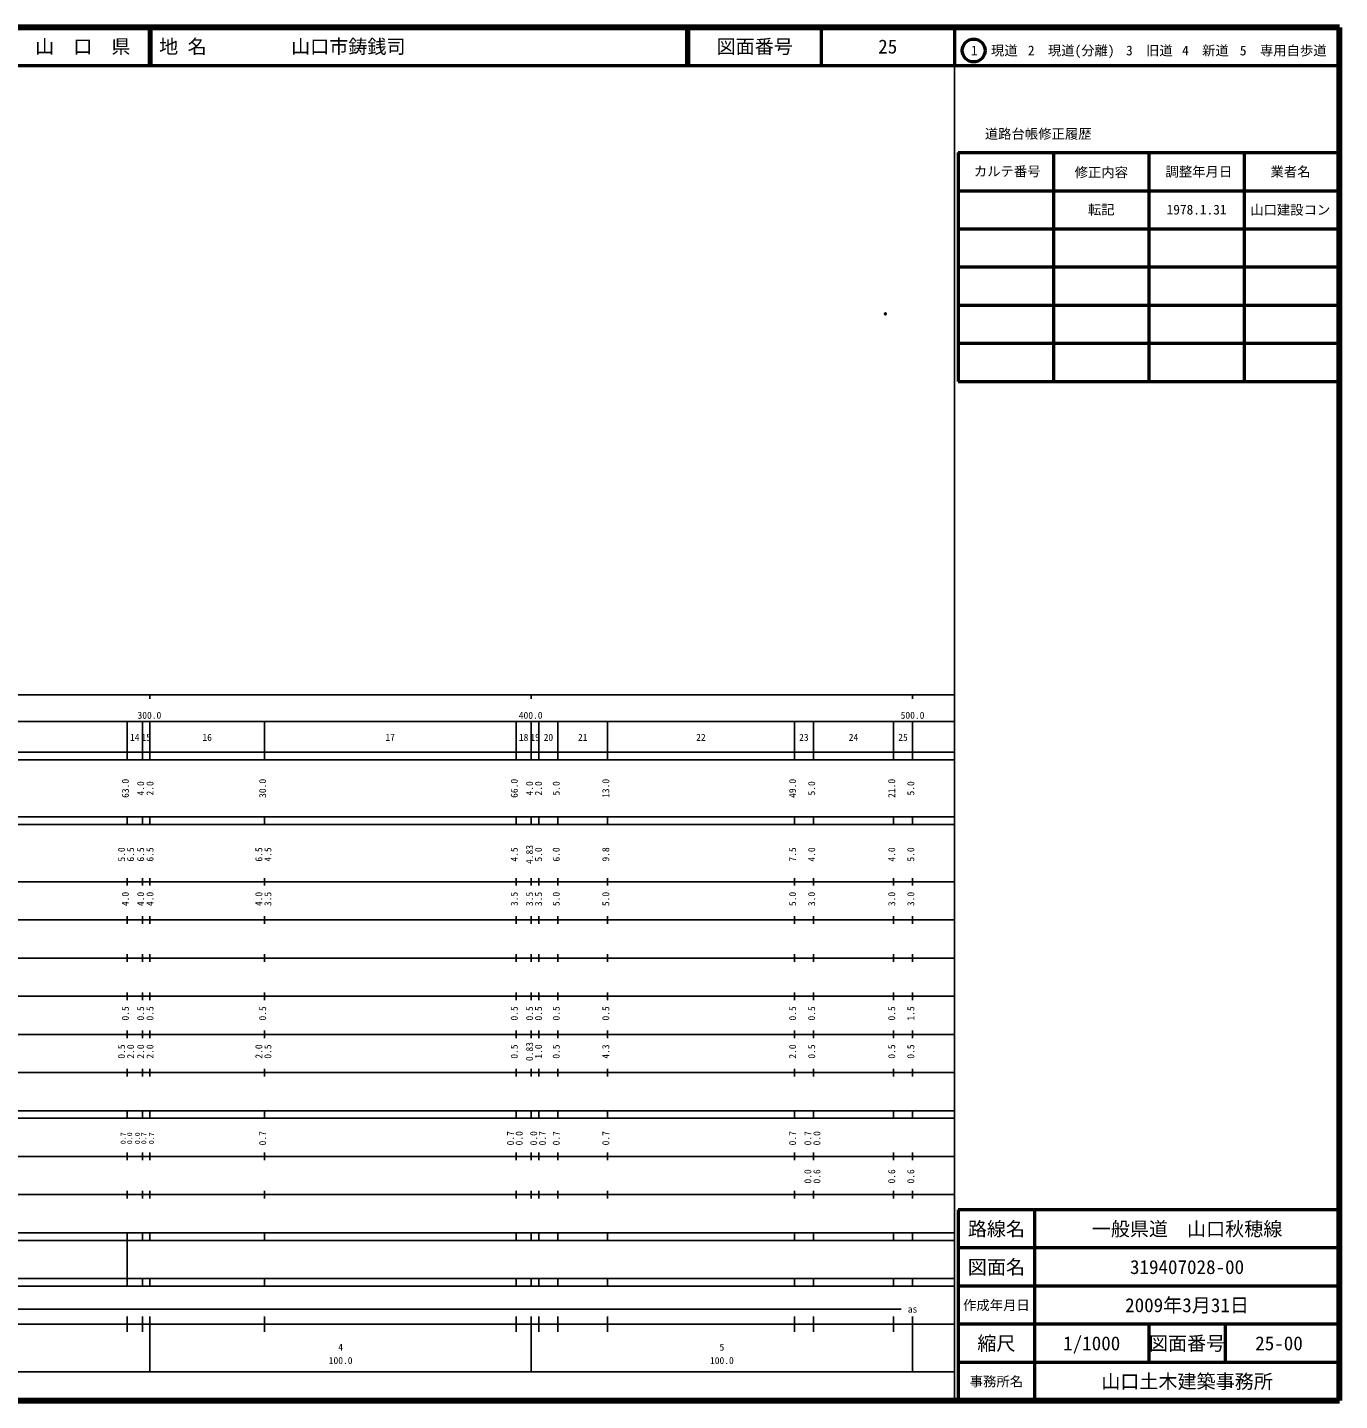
# Model space of a CAD drawing. Units: millimetres on the paper. Extents: x 40 to 680, y 20 to 380.
# Drawn here: x 335.9 to 680, y 20 to 380 of the extents above; entities that cross this region are included whole.
import ezdxf
from ezdxf.enums import TextEntityAlignment as Align

# ---------------------------------------------------------------- set-up
doc = ezdxf.new("R2010")
doc.units = ezdxf.units.MM
doc.header["$PDMODE"] = 32
doc.header["$PDSIZE"] = 0.5
doc.layers.add('M-OTRS', color=6, linetype='Continuous')
doc.layers.add('M-TTL-TXT', color=7, linetype='Continuous')
for name, color, linetype, lineweight in [('M-TTL', 2, 'Continuous', 140), ('M-TTL-BAND', 7, 'Continuous', 25), ('M-TTL-FRAM', 2, 'Continuous', 50), ('M-TTL-LINE', 7, 'Continuous', 50)]:
    doc.layers.add(name, color=color, linetype=linetype, lineweight=lineweight)
doc.styles.add('ＭＳ ゴシック', font='')
doc.styles.get('ＭＳ ゴシック').set_extended_font_data('MS Gothic')

msp = doc.modelspace()

# ---------------------------------------------------------------- linework, layer by layer
at = {"layer": 'M-OTRS'}
msp.add_point((560.871, 304.947), dxfattribs=at)
at = {"layer": 'M-TTL'}
for p, q in [((680, 380), (40, 380)), ((680, 20), (680, 380)), ((40, 20), (680, 20))]:
    msp.add_line(p, q, dxfattribs=at)
at = {"layer": 'M-TTL-BAND'}
for p, q in [((579, 20), (579, 370)), ((40, 205), (579, 205)), ((368, 205), (368, 204)), ((468, 205), (468, 204)), ((568, 205), (568, 204)), ((68, 198), (579, 198)), ((362, 188), (362, 198)), ((366, 188), (366, 198)), ((368, 188), (368, 198)), ((398, 188), (398, 198)), ((464, 188), (464, 198)), ((468, 188), (468, 198)), ((470, 188), (470, 198)), ((475, 188), (475, 198)), ((488, 188), (488, 198)), ((537, 188), (537, 198)), ((542, 188), (542, 198)), ((563, 188), (563, 198)), ((568, 188), (568, 198)), ((40, 190), (579, 190)), ((40, 188), (579, 188)), ((40, 173), (579, 173)), ((362, 171), (362, 173)), ((366, 171), (366, 173)), ((368, 171), (368, 173)), ((398, 171), (398, 173)), ((464, 171), (464, 173)), ((468, 171), (468, 173)), ((470, 171), (470, 173)), ((475, 171), (475, 173)), ((488, 171), (488, 173)), ((537, 171), (537, 173)), ((542, 171), (542, 173)), ((563, 171), (563, 173)), ((568, 171), (568, 173)), ((40, 171), (579, 171)), ((40, 156), (579, 156)), ((362, 155), (362, 157)), ((366, 155), (366, 157)), ((368, 155), (368, 157)), ((398, 155), (398, 157)), ((464, 155), (464, 157)), ((468, 155), (468, 157)), ((470, 155), (470, 157)), ((475, 155), (475, 157)), ((488, 155), (488, 157)), ((537, 155), (537, 157)), ((542, 155), (542, 157)), ((563, 155), (563, 157)), ((568, 155), (568, 157)), ((46, 146), (579, 146)), ((362, 145), (362, 147)), ((366, 145), (366, 147)), ((368, 145), (368, 147)), ((398, 145), (398, 147)), ((464, 145), (464, 147)), ((468, 145), (468, 147)), ((470, 145), (470, 147)), ((475, 145), (475, 147)), ((488, 145), (488, 147)), ((537, 145), (537, 147)), ((542, 145), (542, 147)), ((563, 145), (563, 147)), ((568, 145), (568, 147)), ((362, 135), (362, 137)), ((366, 135), (366, 137)), ((368, 135), (368, 137)), ((398, 135), (398, 137)), ((464, 135), (464, 137)), ((468, 135), (468, 137)), ((470, 135), (470, 137)), ((475, 135), (475, 137)), ((488, 135), (488, 137)), ((537, 135), (537, 137)), ((542, 135), (542, 137)), ((563, 135), (563, 137)), ((568, 135), (568, 137)), ((52, 136), (579, 136)), ((46, 126), (579, 126)), ((362, 125), (362, 127)), ((366, 125), (366, 127)), ((368, 125), (368, 127)), ((398, 125), (398, 127)), ((464, 125), (464, 127)), ((468, 125), (468, 127)), ((470, 125), (470, 127)), ((475, 125), (475, 127)), ((488, 125), (488, 127)), ((537, 125), (537, 127)), ((542, 125), (542, 127)), ((563, 125), (563, 127)), ((568, 125), (568, 127)), ((52, 116), (579, 116)), ((362, 115), (362, 117)), ((366, 115), (366, 117)), ((368, 115), (368, 117)), ((398, 115), (398, 117)), ((464, 115), (464, 117)), ((468, 115), (468, 117)), ((470, 115), (470, 117)), ((475, 115), (475, 117)), ((488, 115), (488, 117)), ((537, 115), (537, 117)), ((542, 115), (542, 117)), ((563, 115), (563, 117)), ((568, 115), (568, 117)), ((46, 106), (579, 106)), ((362, 105), (362, 107)), ((366, 105), (366, 107)), ((368, 105), (368, 107)), ((398, 105), (398, 107)), ((464, 105), (464, 107)), ((468, 105), (468, 107)), ((470, 105), (470, 107)), ((475, 105), (475, 107)), ((488, 105), (488, 107)), ((537, 105), (537, 107)), ((542, 105), (542, 107)), ((563, 105), (563, 107)), ((568, 105), (568, 107)), ((40, 96), (579, 96)), ((40, 94), (579, 94)), ((362, 94), (362, 96)), ((366, 94), (366, 96)), ((368, 94), (368, 96)), ((398, 94), (398, 96)), ((464, 94), (464, 96)), ((468, 94), (468, 96)), ((470, 94), (470, 96)), ((475, 94), (475, 96)), ((488, 94), (488, 96)), ((537, 94), (537, 96)), ((542, 94), (542, 96)), ((563, 94), (563, 96)), ((568, 94), (568, 96)), ((49, 84), (579, 84)), ((362, 83), (362, 85)), ((366, 83), (366, 85)), ((368, 83), (368, 85)), ((398, 83), (398, 85)), ((464, 83), (464, 85)), ((468, 83), (468, 85)), ((470, 83), (470, 85)), ((475, 83), (475, 85)), ((488, 83), (488, 85)), ((537, 83), (537, 85)), ((542, 83), (542, 85)), ((563, 83), (563, 85)), ((568, 83), (568, 85)), ((40, 74), (579, 74)), ((362, 73), (362, 75)), ((366, 73), (366, 75)), ((368, 73), (368, 75)), ((398, 73), (398, 75)), ((464, 73), (464, 75)), ((468, 73), (468, 75)), ((470, 73), (470, 75)), ((475, 73), (475, 75)), ((488, 73), (488, 75)), ((537, 73), (537, 75)), ((542, 73), (542, 75)), ((563, 73), (563, 75)), ((568, 73), (568, 75)), ((40, 64), (579, 64)), ((40, 62), (579, 62)), ((362, 62), (362, 64)), ((362, 52), (362, 62)), ((366, 62), (366, 64)), ((368, 62), (368, 64)), ((398, 62), (398, 64)), ((464, 62), (464, 64)), ((468, 62), (468, 64)), ((470, 62), (470, 64)), ((475, 62), (475, 64)), ((488, 62), (488, 64)), ((537, 62), (537, 64)), ((542, 62), (542, 64)), ((563, 62), (563, 64)), ((568, 62), (568, 64)), ((40, 52), (579, 52)), ((362, 50), (362, 52)), ((366, 50), (366, 52)), ((368, 50), (368, 52)), ((398, 50), (398, 52)), ((464, 50), (464, 52)), ((468, 50), (468, 52)), ((470, 50), (470, 52)), ((475, 50), (475, 52)), ((488, 50), (488, 52)), ((537, 50), (537, 52)), ((542, 50), (542, 52)), ((563, 50), (563, 52)), ((568, 50), (568, 52)), ((40, 50), (579, 50)), ((71, 44), (565, 44)), ((40, 40), (579, 40)), ((362, 38), (362, 42)), ((366, 38), (366, 42)), ((368, 27.5), (368, 42)), ((398, 38), (398, 42)), ((464, 38), (464, 42)), ((468, 27.5), (468, 42)), ((470, 38), (470, 42)), ((475, 38), (475, 42)), ((488, 38), (488, 42)), ((537, 38), (537, 42)), ((542, 38), (542, 42)), ((563, 38), (563, 42)), ((568, 27.5), (568, 42)), ((68, 27.5), (579, 27.5))]:
    msp.add_line(p, q, dxfattribs=at)
at = {"layer": 'M-TTL-FRAM'}
for p, q in [((580, 347.197), (580, 287.197)), ((580, 347.197), (680, 347.197)), ((580, 287.197), (680, 287.197)), ((680, 70), (580, 70)), ((580, 70), (580, 20))]:
    msp.add_line(p, q, dxfattribs=at)
at = {"layer": 'M-TTL-LINE'}
for p, q in [((367.75, 380), (367.75, 370)), ((368.25, 380), (368.25, 370)), ((508.747, 380), (508.747, 370)), ((509.247, 380), (509.247, 370)), ((543.997, 380), (543.997, 370)), ((579, 380), (579, 370)), ((40, 370), (680, 370)), ((605, 347.197), (605, 287.197)), ((630, 347.197), (630, 287.197)), ((655, 347.197), (655, 287.197)), ((580, 337.197), (680, 337.197)), ((580, 327.197), (680, 327.197)), ((580, 317.197), (680, 317.197)), ((580, 307.197), (680, 307.197)), ((580, 297.197), (680, 297.197)), ((600, 70), (600, 20)), ((680, 60), (580, 60)), ((680, 50), (580, 50)), ((680, 40), (580, 40)), ((630, 40), (630, 30)), ((650, 40), (650, 30)), ((680, 30), (580, 30))]:
    msp.add_line(p, q, dxfattribs=at)
msp.add_circle((584.031, 373.958), 3, dxfattribs=at)

# ---------------------------------------------------------------- texts
at = {"layer": 'M-TTL-BAND', "style": 'ＭＳ ゴシック'}
for s, p in [('300.0', (367.844, 198.195)), ('400.0', (467.844, 198.195)), ('500.0', (568, 198.195)), ('14', (364, 192.405)), ('15', (367, 192.405)), ('16', (383, 192.405)), ('17', (431, 192.405)), ('18', (466, 192.405)), ('19', (469, 192.405)), ('20', (472.5, 192.405)), ('21', (481.5, 192.405)), ('22', (512.5, 192.405)), ('23', (539.5, 192.405)), ('24', (552.5, 192.405)), ('25', (565.5, 192.405)), ('as', (568, 42.5)), ('4', (418, 32.523)), ('5', (518, 32.523)), ('100.0', (418, 29.033)), ('100.0', (518, 29.033))]:
    msp.add_text(s, height=1.833, dxfattribs=at).set_placement(p, align=Align.BOTTOM_CENTER)
for s, p in [('63.0', (363, 180.5)), ('4.0', (367, 180.5)), ('2.0', (369.458, 180.5)), ('30.0', (399, 180.5)), ('66.0', (465, 180.5)), ('4.0', (469, 180.5)), ('2.0', (471.348, 180.5)), ('5.0', (476, 180.5)), ('13.0', (489, 180.5)), ('49.0', (538, 180.5)), ('5.0', (543, 180.5)), ('21.0', (564, 180.5)), ('5.0', (569, 180.5)), ('5.0', (362, 163.174)), ('6.5', (364.37, 163.174)), ('6.5', (367, 163.174)), ('6.5', (369.458, 163.174)), ('6.5', (398, 163.174)), ('4.5', (400.37, 163.174)), ('4.5', (465, 163.174)), ('4.83', (469, 163.174)), ('5.0', (471.348, 163.174)), ('6.0', (476, 163.174)), ('9.8', (489, 163.174)), ('7.5', (538, 163.174)), ('4.0', (543, 163.174)), ('4.0', (564, 163.174)), ('5.0', (569, 163.174)), ('4.0', (363, 151.5)), ('4.0', (367, 151.5)), ('4.0', (369.458, 151.5)), ('4.0', (398, 151.5)), ('3.5', (400.37, 151.5)), ('3.5', (465, 151.5)), ('3.5', (469, 151.5)), ('3.5', (471.348, 151.5)), ('5.0', (476, 151.5)), ('5.0', (489, 151.5)), ('5.0', (538, 151.5)), ('3.0', (543, 151.5)), ('3.0', (564, 151.5)), ('3.0', (569, 151.5)), ('0.5', (363, 121.5)), ('0.5', (367, 121.5)), ('0.5', (369.458, 121.5)), ('0.5', (399, 121.5)), ('0.5', (465, 121.5)), ('0.5', (469, 121.5)), ('0.5', (471.348, 121.5)), ('0.5', (476, 121.5)), ('0.5', (489, 121.5)), ('0.5', (538, 121.5)), ('0.5', (543, 121.5)), ('0.5', (564, 121.5)), ('1.5', (569, 121.5)), ('0.5', (362, 111.5)), ('2.0', (364.37, 111.5)), ('2.0', (367, 111.5)), ('2.0', (369.458, 111.5)), ('2.0', (398, 111.5)), ('0.5', (400.37, 111.5)), ('0.5', (465, 111.5)), ('0.83', (469, 111.5)), ('1.0', (471.348, 111.5)), ('0.5', (476, 111.5)), ('4.3', (489, 111.5)), ('2.0', (538, 111.5)), ('0.5', (543, 111.5)), ('0.5', (564, 111.5)), ('0.5', (569, 111.5)), ('0.7', (399, 88.764)), ('0.7', (464, 88.764)), ('0.0', (466.276, 88.764)), ('0.0', (470.094, 88.764)), ('0.7', (472.37, 88.764)), ('0.7', (476, 88.764)), ('0.7', (489, 88.764)), ('0.7', (538, 88.764)), ('0.7', (542, 88.764)), ('0.0', (544.37, 88.764)), ('0.0', (542, 78.764)), ('0.6', (544.37, 78.764)), ('0.6', (564, 78.764)), ('0.6', (569, 78.764))]:
    msp.add_text(s, height=1.833, rotation=90, dxfattribs=at).set_placement(p, align=Align.BOTTOM_CENTER)
at = {"layer": 'M-TTL-BAND', "style": 'ＭＳ ゴシック', "width": 1.1}
for s, p in [('0.7', (362, 88.764)), ('0.0', (363.712, 88.764)), ('0.0', (365.739, 88.764)), ('0.7', (367.42, 88.764)), ('0.7', (369.429, 88.764))]:
    msp.add_text(s, height=1.32, rotation=90, dxfattribs=at).set_placement(p, align=Align.BOTTOM_CENTER)
at = {"layer": 'M-TTL-TXT', "style": 'ＭＳ ゴシック'}
for s, height, p in [('山\u3000口\u3000県', 3.666, (350.375, 375)), ('図面番号', 3.666, (526.622, 375)), ('25', 3.666, (561.497, 375)), ('1\u3000現道', 2.566, (589.448, 373.958)), ('2\u3000現道(分離)', 2.566, (609.619, 373.958)), ('3\u3000旧道', 2.566, (630.121, 373.958)), ('4\u3000新道', 2.566, (644.824, 373.958)), ('5\u3000専用自歩道', 2.566, (665.228, 373.958)), ('道路台帳修正履歴', 2.566, (600.968, 352.113)), ('カルテ番号', 2.566, (592.839, 342.277)), ('修正内容', 2.566, (617.509, 342.023)), ('調整年月日', 2.566, (643.089, 342.197)), ('業者名', 2.566, (667.134, 342.197)), ('転記', 2.566, (617.5, 332.245)), ('1978.1.31', 2.566, (642.5, 332.245)), ('山口建設コン', 2.566, (667.077, 332.189)), ('路線名', 3.666, (590, 65)), ('路線名', 3.666, (590, 65)), ('一般県道\u3000山口秋穂線', 3.666, (640, 65)), ('図面名', 3.666, (590, 55)), ('図面名', 3.666, (590, 55)), ('319407028-00', 3.666, (640, 55)), ('2009年3月31日', 3.666, (640, 45)), ('作成年月日', 2.566, (590, 45)), ('作成年月日', 2.566, (590, 45)), ('縮尺', 3.666, (590, 35)), ('縮尺', 3.666, (590, 35)), ('1/1000', 3.666, (615, 35)), ('図面番号', 3.666, (640, 35)), ('図面番号', 3.666, (640, 35)), ('25-00', 3.666, (664.125, 35)), ('事務所名', 2.566, (590, 25)), ('事務所名', 2.566, (590, 25)), ('山口土木建築事務所', 3.666, (640, 25))]:
    msp.add_text(s, height=height, dxfattribs=at).set_placement(p, align=Align.MIDDLE_CENTER)
for s, p in [('地 名', (370.38, 375)), ('山口市鋳銭司', (405.024, 375))]:
    msp.add_text(s, height=3.666, dxfattribs=at).set_placement(p, align=Align.MIDDLE_LEFT)

doc.saveas('drawing.dxf')
